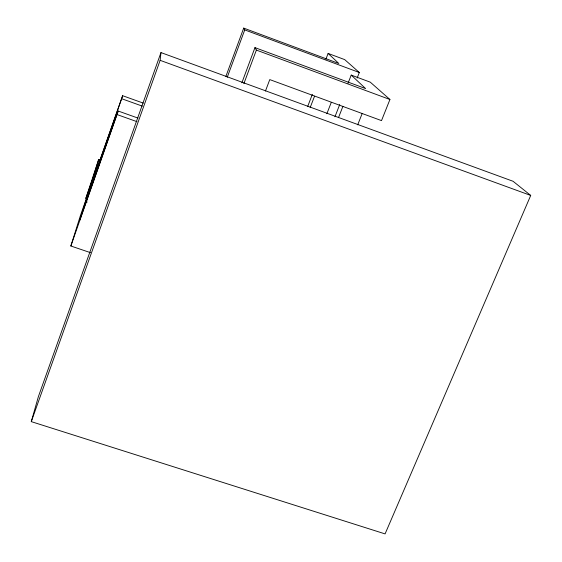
<?xml version="1.0" encoding="UTF-8"?>
<svg xmlns="http://www.w3.org/2000/svg" width="562" height="562" viewBox="0 0 562 562"><rect width="100%" height="100%" fill="white"/><g stroke="black" fill="none" stroke-linecap="round" stroke-linejoin="round"><path stroke-width="0.84" d="M31.282 421.633L160.135 60.331L160.971 52.582L513.071 181.28L530.718 195.435L385.082 533.9L31.282 421.633L38.371 396.688L160.971 52.582M90.566 252.689L70.847 246.001L118.203 111.03L138.02 118.097M118.203 111.03L79.755 220.1L85.579 201.463L122.649 95.709L143.247 103.099M98.701 159.432L92.02 180.823L85.782 198.541L98.701 159.432L100.345 160.008M70.847 246.001L80.429 215.541L122.649 95.709M225.882 76.397L243.697 28.1L338.844 63.492L328.11 53.432L325.904 59.165M227.231 77.31L244.737 29.898L243.697 28.1M241.864 82.825L254.958 47.63L365.63 88.599L351.222 75.09L348.026 83.267M243.866 83.675L256.377 50.088L254.958 47.63M265.461 91.037L269.767 79.6L381.514 120.619L389.937 99.495L370.274 82.164L351.222 75.09M307.625 106.64L312.346 94.36M310.154 107.616L314.558 96.186M326.859 113.728L331.292 102.333M334.938 116.784L339.729 104.525M338.486 117.662L342.925 106.316M357.151 78.041L359.322 72.505L344.696 59.614L328.11 53.432M357.699 124.834L362.195 113.454M85.579 201.463L87.222 202.032M117.163 114.606L137.009 121.68M121.764 98.75L142.312 106.12M160.135 60.331L530.718 195.435M256.377 50.088L389.937 99.495M244.737 29.898L359.322 72.505"/></g></svg>
